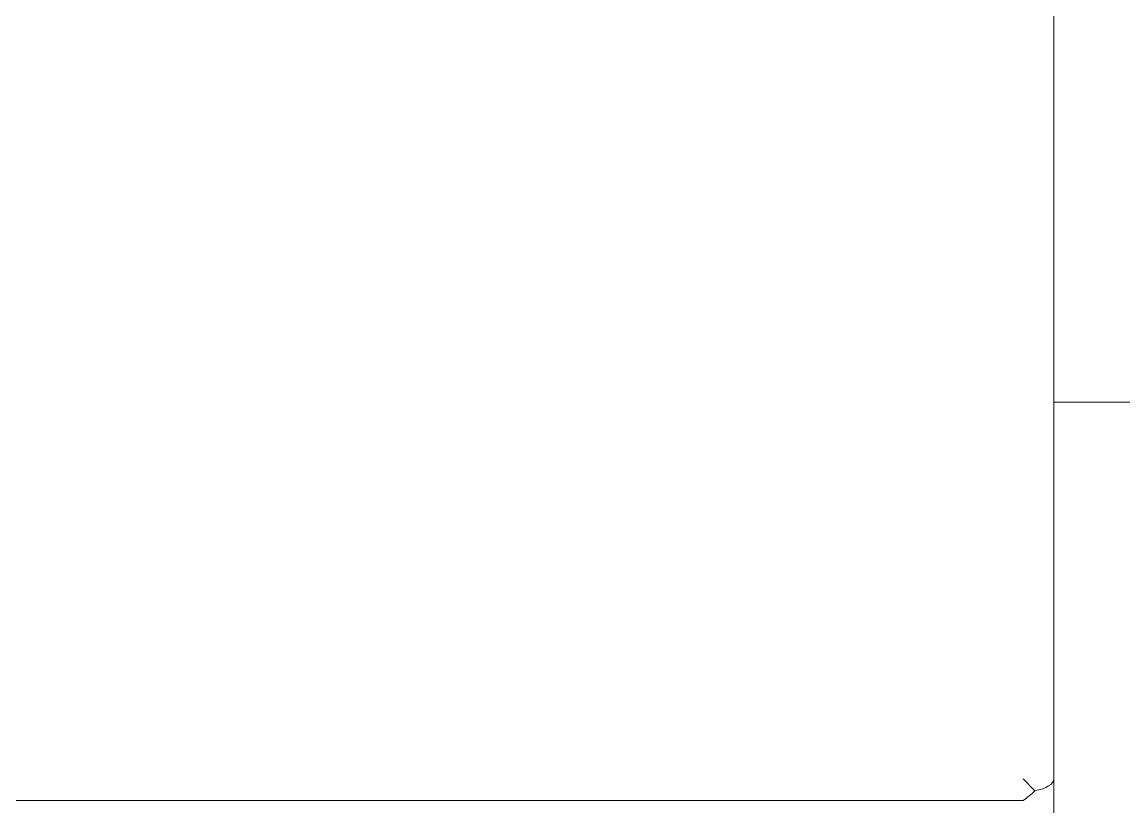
# Model space of a CAD drawing. Header units: millimetres. Extents: x 0 to 14510, y -7775 to 297.
# Drawn here: x 1434.41 to 1470.3, y -1890.81 to -1865.22 of the extents above; entities that cross this region are included whole.
import ezdxf

# ---------------------------------------------------------------- set-up
doc = ezdxf.new("R2010")
doc.units = ezdxf.units.MM
doc.layers.add('eProC - L2', color=41, linetype='Continuous', lineweight=20)

msp = doc.modelspace()

# ---------------------------------------------------------------- linework, layer by layer
at = {"layer": 'eProC - L2', "linetype": 'Continuous'}
for p, q in [((1468.019, -1805.284), (1468.019, -1889.892)), ((1467.402, -1890.275), (1467.019, -1889.892)), ((1468.019, -1889.892), (1468.019, -1892.431)), ((1467.019, -1890.599), (1399.019, -1890.599))]:
    msp.add_line(p, q, dxfattribs=at)
at = {"layer": 'eProC - L2'}
msp.add_line((1468.019, -1877.605), (1549.211, -1877.605), dxfattribs=at)
at = {"layer": 'eProC - L2', "linetype": 'Continuous'}
for major_axis, start_param, end_param in [((1, 0), 5.105088, 6.283185), ((-0.924, -0.924), 1.178097, 1.570796)]:
    msp.add_ellipse((1467.019, -1889.892), major_axis=major_axis, ratio=0.414214, start_param=start_param, end_param=end_param, dxfattribs=at)

doc.saveas('drawing.dxf')
